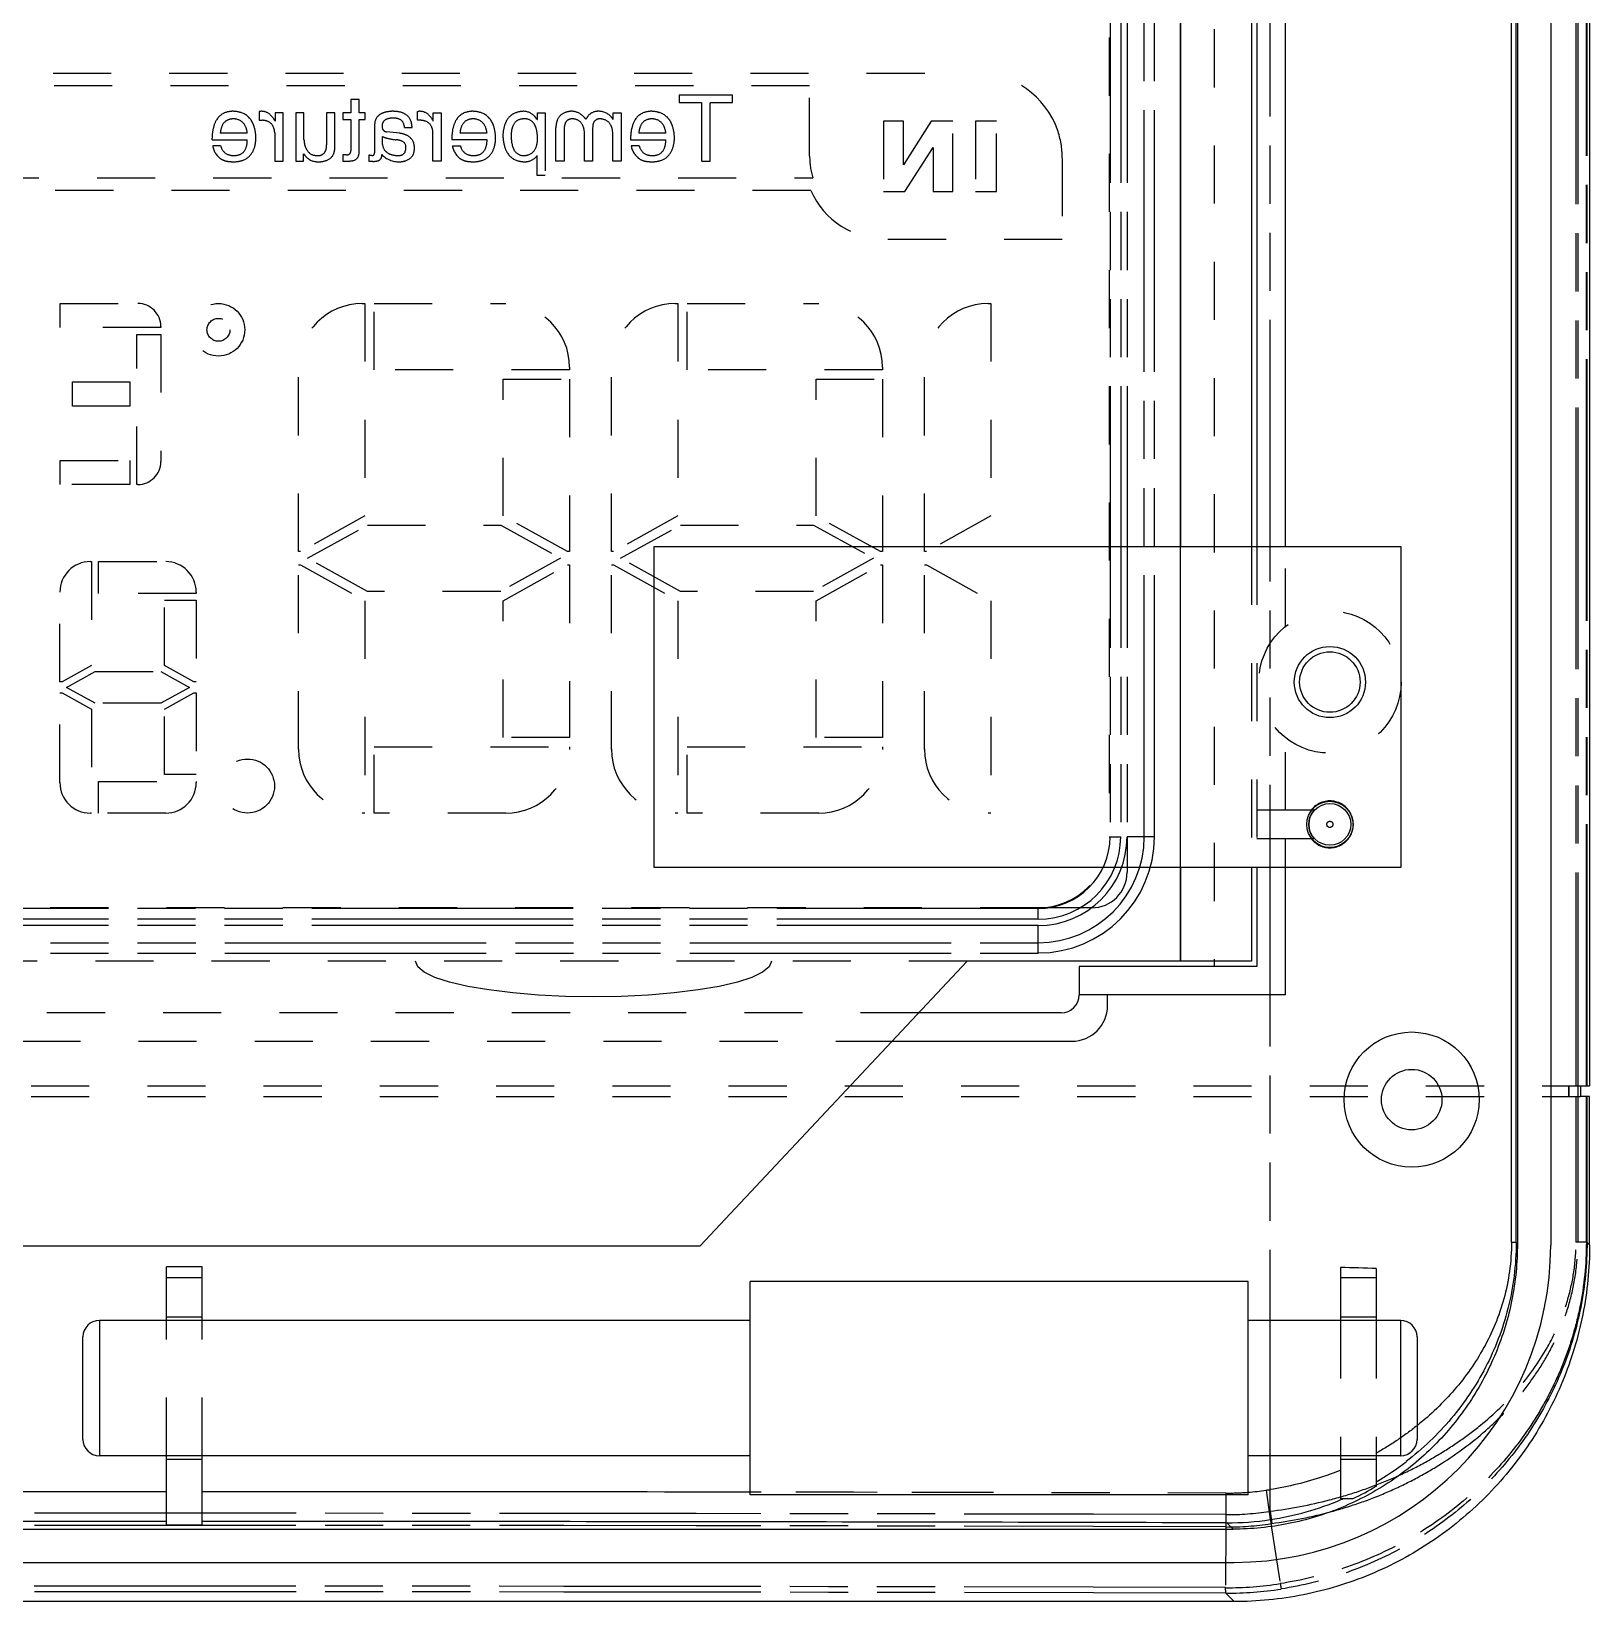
# Model space of a CAD drawing. Header units: millimetres. Extents: x 314 to 590, y -134 to 215.
# Drawn here: x 350.46 to 394.26, y 105.24 to 149.37 of the extents above; entities that cross this region are included whole.
import ezdxf

# ---------------------------------------------------------------- set-up
doc = ezdxf.new("R2010")
doc.units = ezdxf.units.MM
doc.header["$LTSCALE"] = 16.335
doc.linetypes.add('HIDDEN', pattern=[0.2, 0.1, -0.1])
doc.linetypes.add('PHANTOM', pattern=[0.8, 0.45, -0.05, 0.1, -0.05, 0.1, -0.05])
doc.layers.get('0').update_dxf_attribs({"linetype": 'CONTINUOUS'})
for name, color, linetype in [('02___PRT_ALL_AXES', 7, 'CONTINUOUS'), ('DEFAULT_2', 8, 'HIDDEN'), ('DEFAULT_3', 7, 'PHANTOM')]:
    doc.layers.add(name, color=color, linetype=linetype)

msp = doc.modelspace()

# ---------------------------------------------------------------- linework, layer by layer
at = {"color": 7, "linetype": 'Continuous'}
for p, q in [((392.06, 115.337), (392.06, 204.14)), ((392.192, 115.336), (392.192, 204.141)), ((392.227, 204.183), (392.227, 115.294)), ((393.162, 204.218), (393.162, 115.259)), ((394.256, 204.214), (394.256, 119.739)), ((382.756, 170.049), (382.756, 134.885)), ((384.756, 170.049), (384.756, 134.885)), ((384.906, 170.049), (384.906, 134.885)), ((385.706, 134.885), (385.706, 154.177)), ((388.956, 134.885), (367.956, 134.885)), ((367.956, 134.885), (367.956, 125.885)), ((388.956, 125.885), (388.956, 134.885)), ((386.509, 127.485), (386.451, 127.485)), ((386.451, 126.685), (386.509, 126.685)), ((367.956, 125.885), (388.956, 125.885)), ((382.756, 125.885), (382.756, 123.239)), ((384.756, 125.885), (384.756, 123.239)), ((384.906, 125.885), (384.906, 123.089)), ((385.706, 122.289), (385.706, 125.885)), ((376.756, 123.239), (369.256, 115.239)), ((384.756, 123.239), (376.756, 123.239)), ((383.706, 123.239), (383.706, 123.089)), ((384.906, 123.089), (379.906, 123.089)), ((379.906, 123.089), (379.906, 122.289)), ((385.706, 122.289), (379.906, 122.289)), ((380.706, 121.989), (380.706, 122.289)), ((379.406, 121.789), (375.397, 121.789)), ((374.647, 120.989), (379.706, 120.989)), ((393.998, 119.739), (394.256, 119.739)), ((393.998, 119.739), (393.998, 119.439)), ((394.256, 119.439), (393.998, 119.439)), ((394.256, 115.263), (394.256, 119.439)), ((339.256, 115.239), (369.256, 115.239)), ((355.256, 114.651), (354.256, 114.651)), ((354.256, 113.139), (354.256, 114.651)), ((354.256, 114.345), (355.256, 114.345)), ((355.256, 113.139), (355.256, 114.651)), ((387.256, 114.629), (387.256, 113.139)), ((387.256, 114.345), (388.256, 114.345)), ((388.256, 114.601), (388.256, 113.139)), ((384.656, 114.239), (370.656, 114.239)), ((370.656, 108.239), (370.656, 114.239)), ((384.656, 108.239), (384.656, 114.239)), ((354.256, 113.239), (355.256, 113.239)), ((387.256, 113.239), (388.256, 113.239)), ((351.906, 109.799), (351.906, 112.679)), ((389.406, 112.679), (389.406, 109.799)), ((354.256, 107.397), (354.256, 109.339)), ((354.256, 109.239), (355.256, 109.239)), ((355.256, 107.397), (355.256, 109.339)), ((387.256, 109.339), (387.256, 108.132)), ((387.256, 109.239), (388.256, 109.239)), ((388.256, 109.339), (388.256, 108.478)), ((384.656, 108.239), (370.656, 108.239)), ((387.256, 108.132), (387.607, 108.132)), ((324.279, 107.275), (384.233, 107.275)), ((354.256, 107.397), (355.256, 107.397)), ((384.042, 107.452), (384.058, 107.452)), ((324.243, 106.34), (384.269, 106.34)), ((384.263, 105.239), (324.249, 105.239))]:
    msp.add_line(p, q, dxfattribs=at)
for centre, radius in [((386.956, 131.085), 1), ((386.956, 131.085), 0.85), ((386.956, 127.085), 0.65), ((386.956, 127.085), 0.587), ((389.256, 119.349), 1.9), ((389.256, 119.349), 0.85)]:
    msp.add_circle(centre, radius, dxfattribs=at)
for centre, radius, start, end in [((386.956, 127.085), 0.6, 138.1897, 221.8103), ((379.406, 122.289), 0.5, 270, 0), ((379.706, 121.989), 1, 270, 0), ((384.243, 115.259), 8.919, 270.1704, 0), ((352.366, 112.679), 0.46, 90, 180), ((388.946, 112.679), 0.46, 0, 90), ((352.366, 109.799), 0.46, 180, 270), ((388.946, 109.799), 0.46, 270, 0), ((384.066, 115.715), 8.255, 300.5006, 307.561), ((354.264, -11356.315), 11464.642, 90.0000408, 90.1488597), ((384.069, 115.472), 7.184, 274.6344, 278.7797), ((384.649, 112.468), 4.128, 277.1856, 278.7436), ((384.023, 115.781), 8.334, 278.6837, 292.9135), ((384.02, 115.788), 8.341, 292.9107, 293.3861), ((354.237, -11345.334), 11452.824, 89.9999062, 90.1489089), ((354.256, -11345.303), 11452.794, 89.8509879, 89.9949957), ((384.077, 115.466), 8.014, 269.8591, 278.6406)]:
    msp.add_arc(centre, radius, start, end, dxfattribs=at)
for centre, major_axis, ratio, start_param, end_param in [((385.277, 113.95), (8.015, 0), 0.087489, 1.189977, 1.321293), ((384.163, 115.363), (5.656, -5.671), 0.99878, -0.339963, -0.247959)]:
    msp.add_ellipse(centre, major_axis=major_axis, ratio=ratio, start_param=start_param, end_param=end_param, dxfattribs=at)
for points, knots in [([(392.227, 115.294), (392.227, 114.77), (392.124, 113.719), (391.665, 112.206), (390.922, 110.811), (389.922, 109.588), (388.704, 108.584), (387.313, 107.838), (385.805, 107.378), (384.757, 107.275), (384.234, 107.275)], [0, 0, 0, 0, 0.125217, 0.250385, 0.375488, 0.500502, 0.625433, 0.750308, 0.875147, 1, 1, 1, 1]), ([(394.256, 115.263), (394.256, 114.608), (394.127, 113.294), (393.554, 111.402), (392.625, 109.658), (391.375, 108.13), (389.851, 106.875), (388.113, 105.942), (386.227, 105.367), (384.916, 105.238), (384.263, 105.239)], [0, 0, 0, 0, 0.125228, 0.250402, 0.375504, 0.50051, 0.625431, 0.750299, 0.875137, 1, 1, 1, 1]), ([(392.192, 115.336), (392.192, 115.02), (392.154, 114.394), (391.982, 113.483), (391.709, 112.623), (391.228, 111.557), (390.411, 110.339), (389.563, 109.529), (389.099, 109.172)], [0, 0, 0, 0, 0.133096, 0.262873, 0.388658, 0.511401, 0.753698, 1, 1, 1, 1]), ([(392.06, 115.337), (392.06, 115.065), (392.024, 114.528), (391.865, 113.755), (391.616, 113.037), (391.296, 112.374), (390.913, 111.758), (390.317, 110.994), (389.788, 110.486), (389.406, 110.183)], [0, 0, 0, 0, 0.136511, 0.268109, 0.393886, 0.515778, 0.63591, 0.755887, 1, 1, 1, 1]), ([(387.256, 108.93), (387.099, 108.867), (386.456, 108.631), (385.786, 108.466), (385.277, 108.388)], [0, 0, 0, 0, 0.247224, 1, 1, 1, 1])]:
    msp.add_open_spline(points, degree=3, knots=knots, dxfattribs=at)
msp.add_open_spline([(370.656, 108.315), (365.523, 108.323), (360.389, 108.327), (355.256, 108.327)], degree=3, dxfattribs=at)
at = {"layer": '02___PRT_ALL_AXES', "color": 7, "linetype": 'Continuous'}
for p, q in [((370.656, 113.139), (352.366, 113.139)), ((388.946, 113.139), (384.656, 113.139)), ((370.656, 109.339), (352.366, 109.339)), ((388.946, 109.339), (384.656, 109.339))]:
    msp.add_line(p, q, dxfattribs=at)
at = {"layer": 'DEFAULT_2', "color": 8, "linetype": 'PHANTOM'}
for p, q in [((385.277, 107.778), (385.277, 211.699)), ((380.776, 204.739), (380.776, 126.739)), ((381.076, 204.739), (381.076, 126.739)), ((381.256, 204.739), (381.256, 126.739)), ((381.737, 126.739), (381.737, 204.739)), ((382.025, 126.739), (382.025, 204.739)), ((393.873, 204.14), (393.873, 119.739)), ((393.924, 204.14), (393.924, 119.739)), ((394.165, 119.739), (394.165, 204.14)), ((394.184, 119.739), (394.184, 204.142)), ((380.756, 126.739), (381.076, 126.739)), ((382.025, 126.739), (381.256, 126.739)), ((378.756, 124.719), (329.756, 124.719)), ((378.756, 124.419), (378.756, 124.739)), ((378.756, 124.419), (329.756, 124.419)), ((378.756, 124.239), (329.756, 124.239)), ((378.756, 123.469), (378.756, 124.239)), ((329.756, 123.758), (378.756, 123.758)), ((329.756, 123.469), (378.756, 123.469)), ((393.659, 119.739), (393.659, 119.439)), ((393.684, 119.439), (393.684, 119.739)), ((393.925, 119.739), (393.924, 115.337)), ((393.934, 119.439), (393.934, 119.739)), ((393.873, 119.439), (393.873, 115.337)), ((394.165, 115.337), (394.165, 119.439)), ((394.184, 115.335), (394.184, 119.439)), ((394.165, 115.337), (393.924, 115.337)), ((394.184, 115.335), (394.256, 115.263)), ((352.366, 113.139), (352.366, 109.339)), ((388.946, 109.339), (388.946, 113.139)), ((384.035, 108.288), (384.035, 108.239)), ((385.277, 107.778), (385.321, 107.434)), ((384.03, 107.682), (384.029, 107.336)), ((384.263, 105.239), (384.031, 105.475))]:
    msp.add_line(p, q, dxfattribs=at)
at = {"layer": 'DEFAULT_2', "color": 8, "linetype": 'Continuous'}
msp.add_line((382.756, 123.239), (382.756, 208.239), dxfattribs=at)
at = {"layer": 'DEFAULT_2', "color": 8, "linetype": 'HIDDEN'}
for p, q in [((383.706, 208.239), (383.706, 123.239)), ((380.756, 204.739), (380.756, 126.739)), ((331.463, 148.198), (377.051, 148.198)), ((372.332, 147.846), (331.463, 147.846)), ((359.667, 147.463), (359.434, 147.463)), ((359.434, 147.463), (359.434, 147.088)), ((359.667, 147.088), (359.667, 147.463)), ((370.164, 147.585), (368.664, 147.585)), ((368.664, 147.585), (368.664, 147.372)), ((370.164, 147.372), (370.164, 147.585)), ((372.332, 145.87), (372.332, 147.846)), ((356.88, 147.119), (356.86, 147.119)), ((356.86, 147.119), (356.86, 146.876)), ((357.529, 147.088), (357.306, 147.088)), ((357.306, 147.088), (357.306, 146.855)), ((357.529, 145.731), (357.529, 147.088)), ((358.116, 147.088), (357.893, 147.088)), ((357.893, 147.088), (357.893, 145.731)), ((358.116, 146.339), (358.116, 147.088)), ((358.988, 147.088), (358.755, 147.088)), ((358.755, 147.088), (358.755, 146.187)), ((358.988, 146.116), (358.988, 147.088)), ((359.434, 147.088), (359.211, 147.088)), ((359.211, 147.088), (359.211, 146.896)), ((359.839, 147.088), (359.667, 147.088)), ((359.839, 146.896), (359.839, 147.088)), ((361.308, 147.119), (361.329, 147.119)), ((361.308, 146.876), (361.308, 147.119)), ((361.754, 147.088), (361.977, 147.088)), ((361.754, 146.855), (361.754, 147.088)), ((361.977, 147.088), (361.977, 145.731)), ((364.682, 147.088), (364.895, 147.088)), ((364.682, 146.896), (364.682, 147.088)), ((364.895, 147.088), (364.895, 145.327)), ((366.81, 147.088), (367.033, 147.088)), ((366.81, 146.896), (366.81, 147.088)), ((367.033, 147.088), (367.033, 145.731)), ((368.664, 147.372), (369.293, 147.372)), ((369.293, 147.372), (369.293, 145.731)), ((369.536, 147.372), (370.164, 147.372)), ((369.536, 145.731), (369.536, 147.372)), ((356.86, 146.876), (356.951, 146.876)), ((359.211, 146.896), (359.434, 146.896)), ((359.434, 146.896), (359.434, 146.015)), ((359.667, 146.896), (359.839, 146.896)), ((359.667, 145.994), (359.667, 146.896)), ((360.102, 146.744), (360.102, 145.964)), ((360.811, 146.511), (360.437, 146.552)), ((360.943, 146.673), (361.156, 146.673)), ((361.4, 146.876), (361.308, 146.876)), ((364.662, 146.906), (364.672, 146.896)), ((364.672, 146.896), (364.682, 146.896)), ((365.199, 145.731), (365.199, 146.663)), ((365.432, 146.602), (365.432, 145.731)), ((365.999, 145.731), (365.999, 146.552)), ((366.04, 146.906), (366.05, 146.916)), ((366.233, 146.663), (366.233, 145.731)), ((374.966, 146.855), (374.409, 146.855)), ((374.409, 146.855), (374.409, 144.87)), ((374.966, 145.626), (374.966, 146.855)), ((375.747, 146.855), (374.966, 145.626)), ((376.36, 146.855), (375.747, 146.855)), ((376.36, 144.87), (376.36, 146.855)), ((377.587, 146.855), (376.992, 146.855)), ((376.992, 146.855), (376.992, 144.87)), ((377.587, 144.87), (377.587, 146.855)), ((355.533, 146.328), (356.525, 146.328)), ((355.776, 146.156), (355.552, 146.156)), ((356.525, 146.511), (355.765, 146.511)), ((357.296, 146.521), (357.296, 145.731)), ((360.325, 146.197), (360.325, 146.42)), ((361.744, 145.731), (361.744, 146.521)), ((363.264, 146.328), (362.271, 146.328)), ((362.291, 146.156), (362.514, 146.156)), ((363.264, 146.511), (362.504, 146.511)), ((366.8, 145.731), (366.8, 146.47)), ((367.296, 146.328), (368.289, 146.328)), ((367.54, 146.156), (367.316, 146.156)), ((368.289, 146.511), (367.529, 146.511)), ((375.004, 144.87), (375.803, 146.115)), ((375.803, 146.115), (375.803, 144.87)), ((357.296, 145.731), (357.529, 145.731)), ((357.893, 145.731), (358.106, 145.731)), ((358.106, 145.923), (358.116, 145.934)), ((358.106, 145.731), (358.106, 145.923)), ((359.302, 145.903), (359.211, 145.903)), ((359.211, 145.903), (359.211, 145.731)), ((359.211, 145.731), (359.383, 145.731)), ((359.94, 145.893), (359.94, 145.731)), ((359.94, 145.731), (359.991, 145.731)), ((360.021, 145.883), (359.991, 145.883)), ((361.977, 145.731), (361.744, 145.731)), ((364.672, 145.873), (364.662, 145.873)), ((364.672, 145.327), (364.672, 145.873)), ((365.432, 145.731), (365.199, 145.731)), ((366.233, 145.731), (365.999, 145.731)), ((367.033, 145.731), (366.8, 145.731)), ((369.293, 145.731), (369.536, 145.731)), ((379.433, 145.816), (379.433, 143.527)), ((329.433, 145.257), (372.419, 145.257)), ((364.895, 145.327), (364.672, 145.327)), ((372.363, 144.904), (329.081, 144.904)), ((374.409, 144.87), (375.004, 144.87)), ((375.803, 144.87), (376.36, 144.87)), ((376.992, 144.87), (377.587, 144.87)), ((379.433, 143.527), (374.491, 143.527)), ((351.261, 141.727), (353.445, 141.727)), ((351.261, 141.05), (351.261, 141.727)), ((359.758, 141.727), (359.832, 141.727)), ((359.832, 141.727), (359.832, 135.756)), ((360.092, 141.727), (363.791, 141.727)), ((360.092, 139.859), (360.092, 141.727)), ((368.554, 141.727), (368.629, 141.727)), ((368.629, 141.727), (368.629, 135.756)), ((368.888, 141.727), (372.587, 141.727)), ((368.888, 139.859), (368.888, 141.727)), ((377.35, 141.727), (377.425, 141.727)), ((377.425, 141.727), (377.425, 135.756)), ((354.095, 141.05), (351.261, 141.05)), ((353.418, 140.855), (354.095, 140.855)), ((353.418, 136.636), (353.418, 140.855)), ((354.095, 141.077), (354.095, 141.05)), ((354.095, 140.855), (354.095, 137.286)), ((357.965, 134.751), (357.965, 139.934)), ((365.583, 139.934), (365.583, 139.859)), ((366.761, 134.751), (366.761, 139.934)), ((374.379, 139.934), (374.379, 139.859)), ((375.558, 134.751), (375.558, 139.934)), ((351.609, 139.52), (353.223, 139.52)), ((351.609, 138.843), (351.609, 139.52)), ((353.223, 139.52), (353.223, 138.843)), ((365.583, 139.859), (360.092, 139.859)), ((363.716, 139.6), (365.583, 139.6)), ((363.716, 135.756), (363.716, 139.6)), ((365.583, 139.6), (365.583, 134.751)), ((374.379, 139.859), (368.888, 139.859)), ((372.512, 139.6), (374.379, 139.6)), ((372.512, 135.756), (372.512, 139.6)), ((374.379, 139.6), (374.379, 134.751)), ((353.223, 138.843), (351.609, 138.843)), ((351.261, 137.313), (353.223, 137.313)), ((351.261, 136.636), (351.261, 137.313)), ((353.223, 137.313), (353.223, 136.636)), ((353.223, 136.636), (351.261, 136.636)), ((353.445, 136.636), (353.418, 136.636)), ((359.832, 135.756), (358.023, 134.751)), ((365.525, 134.751), (363.716, 135.756)), ((368.629, 135.756), (366.82, 134.751)), ((374.321, 134.751), (372.512, 135.756)), ((377.425, 135.756), (375.616, 134.751)), ((358.221, 134.564), (359.902, 135.498)), ((359.902, 135.498), (363.647, 135.498)), ((363.647, 135.498), (365.327, 134.564)), ((367.017, 134.564), (368.698, 135.498)), ((368.698, 135.498), (372.443, 135.498)), ((372.443, 135.498), (374.123, 134.564)), ((358.023, 134.751), (357.965, 134.751)), ((365.583, 134.751), (365.525, 134.751)), ((366.82, 134.751), (366.761, 134.751)), ((374.379, 134.751), (374.321, 134.751)), ((375.616, 134.751), (375.558, 134.751)), ((382.756, 125.885), (382.756, 134.885)), ((384.756, 134.885), (384.756, 125.885)), ((384.906, 134.885), (384.906, 125.885)), ((385.706, 132.647), (385.706, 134.885)), ((352.113, 134.472), (352.149, 134.472)), ((352.149, 134.472), (352.149, 131.55)), ((352.344, 134.472), (354.232, 134.472)), ((352.344, 133.579), (352.344, 134.472)), ((357.965, 134.378), (358.023, 134.378)), ((357.965, 129.194), (357.965, 134.378)), ((358.023, 134.378), (359.832, 133.373)), ((359.902, 133.631), (358.221, 134.564)), ((365.327, 134.564), (363.647, 133.631)), ((363.716, 133.373), (365.525, 134.378)), ((365.525, 134.378), (365.583, 134.378)), ((365.583, 134.378), (365.583, 129.528)), ((366.761, 134.378), (366.82, 134.378)), ((366.761, 129.194), (366.761, 134.378)), ((366.82, 134.378), (368.629, 133.373)), ((368.698, 133.631), (367.017, 134.564)), ((374.123, 134.564), (372.443, 133.631)), ((372.512, 133.373), (374.321, 134.378)), ((374.321, 134.378), (374.379, 134.378)), ((374.379, 134.378), (374.379, 129.528)), ((375.558, 134.378), (375.616, 134.378)), ((375.558, 129.194), (375.558, 134.378)), ((375.616, 134.378), (377.425, 133.373)), ((351.256, 131.092), (351.256, 133.615)), ((355.089, 133.579), (352.344, 133.579)), ((354.197, 133.384), (355.089, 133.384)), ((354.197, 131.55), (354.197, 133.384)), ((355.089, 133.615), (355.089, 133.579)), ((355.089, 133.384), (355.089, 131.092)), ((359.832, 133.373), (359.832, 127.402)), ((363.647, 133.631), (359.902, 133.631)), ((363.716, 129.528), (363.716, 133.373)), ((368.629, 133.373), (368.629, 127.402)), ((372.443, 133.631), (368.698, 133.631)), ((372.512, 129.528), (372.512, 133.373)), ((377.425, 133.373), (377.425, 127.402)), ((352.149, 131.55), (351.323, 131.092)), ((355.022, 131.092), (354.197, 131.55)), ((351.323, 131.092), (351.256, 131.092)), ((351.444, 130.936), (352.247, 131.382)), ((352.247, 131.382), (354.099, 131.382)), ((354.099, 131.382), (354.902, 130.936)), ((355.089, 131.092), (355.022, 131.092)), ((351.256, 130.78), (351.323, 130.78)), ((351.256, 128.257), (351.256, 130.78)), ((351.323, 130.78), (352.149, 130.322)), ((352.247, 130.49), (351.444, 130.936)), ((354.902, 130.936), (354.099, 130.49)), ((354.197, 130.322), (355.022, 130.78)), ((355.022, 130.78), (355.089, 130.78)), ((355.089, 130.78), (355.089, 128.488)), ((352.149, 130.322), (352.149, 127.4)), ((354.099, 130.49), (352.247, 130.49)), ((354.197, 128.488), (354.197, 130.322)), ((365.583, 129.528), (363.716, 129.528)), ((374.379, 129.528), (372.512, 129.528)), ((385.706, 127.485), (385.706, 129.524)), ((360.092, 129.269), (365.583, 129.269)), ((360.092, 127.402), (360.092, 129.269)), ((365.583, 129.269), (365.583, 129.194)), ((368.888, 129.269), (374.379, 129.269)), ((368.888, 127.402), (368.888, 129.269)), ((374.379, 129.269), (374.379, 129.194)), ((355.089, 128.488), (354.197, 128.488)), ((352.344, 128.293), (355.089, 128.293)), ((352.344, 127.4), (352.344, 128.293)), ((355.089, 128.293), (355.089, 128.257)), ((352.149, 127.4), (352.113, 127.4)), ((354.232, 127.4), (352.344, 127.4)), ((359.832, 127.402), (359.758, 127.402)), ((363.791, 127.402), (360.092, 127.402)), ((368.629, 127.402), (368.554, 127.402)), ((372.587, 127.402), (368.888, 127.402)), ((377.425, 127.402), (377.35, 127.402)), ((386.451, 127.485), (384.906, 127.485)), ((381.256, 126.739), (381.256, 125.739)), ((384.906, 126.685), (386.451, 126.685)), ((385.706, 125.885), (385.706, 126.685)), ((378.756, 124.739), (329.756, 124.739)), ((380.256, 124.739), (378.756, 124.739)), ((376.756, 123.239), (331.756, 123.239)), ((361.318, 123.082), (361.256, 123.239)), ((371.256, 123.239), (371.195, 123.082)), ((361.501, 122.93), (361.318, 123.082)), ((361.801, 122.785), (361.501, 122.93)), ((362.211, 122.651), (361.801, 122.785)), ((370.711, 122.785), (370.301, 122.651)), ((371.011, 122.93), (370.711, 122.785)), ((371.195, 123.082), (371.011, 122.93)), ((362.721, 122.531), (362.211, 122.651)), ((363.317, 122.43), (362.721, 122.531)), ((363.986, 122.348), (363.317, 122.43)), ((364.711, 122.287), (363.986, 122.348)), ((365.474, 122.251), (364.711, 122.287)), ((367.801, 122.287), (367.038, 122.251)), ((368.526, 122.348), (367.801, 122.287)), ((369.195, 122.43), (368.526, 122.348)), ((369.792, 122.531), (369.195, 122.43)), ((370.301, 122.651), (369.792, 122.531)), ((366.256, 122.239), (365.474, 122.251)), ((367.038, 122.251), (366.256, 122.239)), ((375.397, 121.789), (333.115, 121.789)), ((333.865, 120.989), (374.647, 120.989)), ((314.514, 119.739), (393.998, 119.739)), ((314.514, 119.439), (393.998, 119.439)), ((354.256, 109.339), (354.256, 113.139)), ((355.256, 109.339), (355.256, 113.139)), ((387.256, 113.139), (387.256, 109.339)), ((388.256, 113.139), (388.256, 109.339)), ((384.035, 108.288), (370.656, 108.315)), ((384.029, 107.335), (384.025, 105.627)), ((385.3, 107.431), (385.561, 105.743))]:
    msp.add_line(p, q, dxfattribs=at)
msp.add_lwpolyline([(384.035, 108.288), (376.84, 108.305), (370.656, 108.315)], dxfattribs=at)
for centre, radius in [((355.714, 140.987), 0.739), ((355.714, 140.987), 0.322), ((386.956, 131.085), 2), ((356.53, 128.162), 0.76)]:
    msp.add_circle(centre, radius, dxfattribs=at)
for centre, radius, start, end in [((377.048, 145.812), 2.387, 19.4655, 89.9329), ((356.076, 146.636), 0.486, 104.5174, 153.0243), ((356.128, 146.435), 0.694, 90.6499, 104.5613), ((356.107, 146.335), 0.794, 70.9481, 89.0336), ((356.19, 146.578), 0.537, 25.32, 70.8681), ((356.921, 147.043), 0.0864, 90.4475, 118.3153), ((356.921, 146.762), 0.367, 47.4909, 90.1094), ((356.72, 146.545), 0.663, 27.9512, 47.3811), ((360.432, 146.766), 0.326, 117.3118, 170.5238), ((360.51, 146.636), 0.477, 110.6605, 118.47), ((360.618, 146.286), 0.843, 91.2958, 109.157), ((360.602, 146.001), 1.128, 85.1725, 90.1499), ((360.66, 146.483), 0.643, 63.6959, 86.6859), ((360.776, 146.729), 0.371, 15.491, 62.9606), ((361.37, 147.043), 0.0864, 90.4475, 118.3153), ((361.37, 146.762), 0.367, 47.4909, 90.1094), ((361.168, 146.545), 0.663, 27.9512, 47.3811), ((362.814, 146.636), 0.486, 104.5174, 153.0243), ((362.866, 146.435), 0.694, 90.6499, 104.5613), ((362.845, 146.335), 0.794, 70.9481, 89.0336), ((362.928, 146.578), 0.537, 25.32, 70.8681), ((364.241, 146.627), 0.491, 110.9084, 153.0898), ((364.305, 146.452), 0.677, 92.3446, 110.6049), ((364.285, 146.708), 0.421, 40.5798, 91.1542), ((364.168, 146.595), 0.584, 32.2433, 41.5248), ((365.579, 146.751), 0.364, 108.7442, 159.9763), ((365.662, 146.522), 0.608, 93.5224, 109.1758), ((365.641, 146.692), 0.437, 50.2157, 92.2162), ((365.459, 146.457), 0.735, 37.6948, 50.9984), ((366.473, 146.697), 0.476, 142.2993, 152.6493), ((366.375, 146.778), 0.349, 96.0533, 143.0354), ((366.394, 146.659), 0.47, 89.9477, 96.8201), ((366.406, 146.669), 0.46, 39.7312, 91.4253), ((367.839, 146.636), 0.486, 104.5174, 153.0243), ((367.892, 146.435), 0.694, 90.6499, 104.5613), ((367.871, 146.335), 0.794, 70.9481, 89.0336), ((367.954, 146.578), 0.537, 25.32, 70.8681), ((357.192, 146.319), 1.66, 171.0536, 179.6753), ((356.417, 146.455), 0.873, 152.6146, 171.949), ((356.354, 146.483), 0.589, 153.9233, 177.2437), ((356.099, 146.601), 0.308, 106.6442, 152.9235), ((356.143, 146.455), 0.461, 89.1217, 106.6897), ((356.104, 146.383), 0.535, 76.4455, 85.025), ((356.155, 146.561), 0.35, 23.9955, 77.7903), ((355.927, 146.458), 0.601, 5.0276, 24.0525), ((356.019, 146.484), 0.732, 19.4985, 26.2623), ((355.581, 146.357), 1.187, 0.5731, 18.2104), ((356.927, 146.401), 0.476, 70.4038, 87.0642), ((356.989, 146.573), 0.293, 22.3929, 70.6527), ((356.816, 146.502), 0.48, 2.2419, 22.2793), ((360.574, 146.733), 0.471, 169.4424, 178.7001), ((360.595, 146.714), 0.28, 173.1788, 190.8775), ((360.499, 146.73), 0.183, 118.4198, 174.6999), ((360.449, 146.681), 0.13, 188.9679, 264.6965), ((360.592, 146.545), 0.39, 92.1804, 117.4306), ((360.631, 146.4), 0.537, 75.556, 95.7938), ((360.704, 146.695), 0.233, 11.5841, 74.8762), ((360.544, 146.645), 0.401, 3.974, 13.9669), ((360.561, 146.666), 0.595, 0.7038, 15.8509), ((361.375, 146.401), 0.476, 70.4038, 87.0642), ((361.438, 146.573), 0.293, 22.3929, 70.6527), ((361.265, 146.502), 0.48, 2.2419, 22.2793), ((363.931, 146.319), 1.66, 171.0536, 179.6753), ((363.156, 146.455), 0.873, 152.6146, 171.949), ((363.092, 146.483), 0.589, 153.9233, 177.2437), ((362.838, 146.601), 0.308, 106.6442, 152.9235), ((362.882, 146.455), 0.461, 89.1217, 106.6897), ((362.842, 146.383), 0.535, 76.4455, 85.025), ((362.894, 146.561), 0.35, 23.9955, 77.7903), ((362.665, 146.458), 0.601, 5.0276, 24.0525), ((362.758, 146.484), 0.732, 19.4985, 26.2623), ((362.319, 146.357), 1.187, 0.5731, 18.2104), ((364.764, 146.422), 1.055, 160.101, 178.4493), ((364.386, 146.543), 0.658, 152.2345, 158.828), ((364.957, 146.437), 1.015, 172.5266, 181.5298), ((364.469, 146.51), 0.522, 152.9919, 173.5049), ((364.276, 146.607), 0.306, 97.1858, 152.7189), ((364.315, 146.415), 0.501, 89.7925, 98.9252), ((364.319, 146.518), 0.398, 80.8423, 90.2661), ((364.34, 146.621), 0.293, 30.9376, 81.5898), ((364.161, 146.51), 0.504, 15.3924, 31.3729), ((363.545, 146.36), 1.137, 358.9229, 14.4205), ((365.823, 146.662), 0.624, 159.9603, 179.9011), ((365.949, 146.627), 0.517, 165.4022, 182.841), ((365.723, 146.679), 0.286, 155.308, 163.9206), ((365.637, 146.722), 0.19, 106.4745, 156.4839), ((365.668, 146.616), 0.301, 86.5768, 106.2657), ((365.639, 146.47), 0.448, 77.4407, 84.0446), ((365.679, 146.612), 0.301, 26.2521, 78.9073), ((365.478, 146.519), 0.523, 3.5984, 25.688), ((366.632, 146.671), 0.399, 163.2654, 181.0581), ((366.417, 146.739), 0.174, 100.9515, 164.4706), ((366.443, 146.634), 0.282, 89.4598, 102.0092), ((366.419, 146.429), 0.488, 78.4481, 86.9015), ((366.463, 146.599), 0.312, 28.7243, 80.0181), ((366.276, 146.506), 0.521, 4.413, 27.7982), ((366.277, 146.549), 0.636, 33.0508, 40.6015), ((365.892, 146.451), 0.908, 1.1838, 6.0062), ((368.956, 146.319), 1.66, 171.0536, 179.6753), ((368.181, 146.455), 0.873, 152.6146, 171.949), ((368.118, 146.483), 0.589, 153.9233, 177.2437), ((367.863, 146.601), 0.308, 106.6442, 152.9235), ((367.907, 146.455), 0.461, 89.1217, 106.6897), ((367.868, 146.383), 0.535, 76.4455, 85.025), ((367.919, 146.561), 0.35, 23.9955, 77.7903), ((367.691, 146.458), 0.601, 5.0276, 24.0525), ((367.783, 146.484), 0.732, 19.4985, 26.2623), ((367.345, 146.357), 1.187, 0.5731, 18.2104), ((377.062, 145.819), 2.371, 359.9443, 19.423), ((356.106, 146.249), 0.561, 189.5187, 236.4402), ((356.204, 146.274), 0.444, 195.3491, 205.4696), ((355.913, 146.31), 0.612, 337.4196, 1.7356), ((356.011, 146.342), 0.752, 330.9949, 353.3428), ((355.544, 146.424), 1.226, 352.0542, 357.4128), ((359.103, 146.402), 0.989, 183.6972, 189.0778), ((358.665, 146.317), 0.543, 187.4752, 211.663), ((358.327, 146.174), 0.428, 337.9304, 1.7169), ((358.477, 146.121), 0.511, 341.1118, 359.4723), ((360.527, 146.782), 0.414, 240.8112, 257.3907), ((360.625, 146.218), 0.3, 184.026, 241.6319), ((360.965, 148.481), 2.169, 255.9116, 262.9877), ((360.679, 145.832), 0.497, 66.9816, 87.5173), ((360.728, 145.87), 0.646, 63.399, 82.594), ((360.805, 146.124), 0.179, 357.5976, 67.6005), ((360.639, 146.112), 0.345, 345.3816, 0.6728), ((360.852, 146.116), 0.371, 8.5688, 63.4512), ((360.65, 146.071), 0.577, 1.3882, 10.0245), ((362.844, 146.249), 0.561, 189.5187, 236.4402), ((362.942, 146.274), 0.444, 195.3491, 205.4696), ((362.652, 146.31), 0.612, 337.4196, 1.7356), ((362.749, 146.342), 0.752, 330.9949, 353.3428), ((362.282, 146.424), 1.226, 352.0542, 357.4128), ((365.13, 146.5), 1.422, 181.9942, 191.1979), ((364.534, 146.373), 0.812, 190.5961, 208.8597), ((364.902, 146.41), 0.959, 180.0514, 196.6171), ((364.463, 146.292), 0.505, 198.0077, 206.8983), ((364.324, 146.23), 0.339, 288.5648, 341.2953), ((364.02, 146.339), 0.662, 340.7111, 359.9339), ((367.87, 146.249), 0.561, 189.5187, 236.4402), ((367.968, 146.274), 0.444, 195.3491, 205.4696), ((367.677, 146.31), 0.612, 337.4196, 1.7356), ((367.775, 146.342), 0.752, 330.9949, 353.3428), ((367.308, 146.424), 1.226, 352.0542, 357.4128), ((356.029, 146.19), 0.47, 240.2814, 263.8129), ((356.102, 146.221), 0.33, 204.8745, 252.2682), ((356.15, 146.952), 1.242, 262.0628, 270.5031), ((356.164, 146.405), 0.523, 251.8885, 266.2586), ((356.139, 146.379), 0.496, 268.9361, 288.1131), ((356.141, 146.51), 0.8, 271.4144, 287.9292), ((356.198, 146.199), 0.307, 288.1911, 336.1748), ((356.234, 146.226), 0.501, 287.8274, 330.2561), ((358.497, 146.15), 0.438, 209.6844, 263.4598), ((358.472, 146.206), 0.32, 212.8443, 262.3415), ((358.505, 146.363), 0.48, 260.9639, 268.3783), ((358.529, 146.333), 0.624, 262.4684, 272.1154), ((358.499, 146.194), 0.312, 268.5481, 290.1683), ((358.531, 146.371), 0.661, 271.8353, 289.2609), ((358.534, 146.095), 0.206, 290.6076, 336.8669), ((358.642, 146.067), 0.337, 288.4847, 340.7289), ((359.309, 146.085), 0.182, 267.9323, 292.0219), ((359.342, 146), 0.0904, 292.8928, 352.9917), ((359.387, 146.206), 0.475, 269.5071, 285.1136), ((359.271, 146.014), 0.163, 350.8928, 0.1392), ((359.463, 145.941), 0.2, 283.9035, 340.8975), ((359.35, 145.974), 0.318, 342.0171, 3.6532), ((359.931, 145.72), 0.173, 69.8538, 87.0769), ((360.08, 146.111), 0.39, 256.7192, 286.1016), ((360.022, 146.01), 0.127, 269.5304, 280.1043), ((360.037, 145.947), 0.063, 276.5473, 346.1803), ((359.983, 145.962), 0.12, 345.3118, 0.68), ((360.123, 145.948), 0.222, 287.3107, 295.6595), ((360.159, 145.88), 0.146, 294.4083, 355.0839), ((360.063, 145.898), 0.243, 352.9039, 3.5667), ((360.787, 146.385), 0.675, 224.3877, 271.2165), ((360.698, 146.335), 0.438, 240.5445, 248.8226), ((360.797, 146.635), 0.754, 250.01, 266.4763), ((360.759, 146.186), 0.304, 268.4869, 290.1456), ((360.778, 146.368), 0.659, 272.0389, 288.7332), ((360.801, 146.066), 0.177, 290.8043, 346.5357), ((360.889, 146.061), 0.332, 287.6678, 347.9652), ((360.709, 146.112), 0.518, 346.6716, 357.0763), ((362.767, 146.19), 0.47, 240.2814, 263.8129), ((362.84, 146.221), 0.33, 204.8745, 252.2682), ((362.888, 146.952), 1.242, 262.0628, 270.5031), ((362.903, 146.405), 0.523, 251.8885, 266.2586), ((362.878, 146.379), 0.496, 268.9361, 288.1131), ((362.879, 146.51), 0.8, 271.4144, 287.9292), ((362.936, 146.199), 0.307, 288.1911, 336.1748), ((362.972, 146.226), 0.501, 287.8274, 330.2561), ((364.265, 146.224), 0.505, 208.7404, 254.209), ((364.294, 146.196), 0.311, 205.175, 258.8594), ((364.328, 146.437), 0.727, 254.0341, 268.3636), ((364.317, 146.301), 0.419, 258.477, 268.5955), ((364.268, 146.391), 0.51, 274.4133, 288.7147), ((364.31, 146.279), 0.569, 269.7347, 279.5039), ((364.347, 146.106), 0.392, 278.4059, 323.5462), ((367.793, 146.19), 0.47, 240.2814, 263.8129), ((367.866, 146.221), 0.33, 204.8745, 252.2682), ((367.914, 146.952), 1.242, 262.0628, 270.5031), ((367.928, 146.405), 0.523, 251.8885, 266.2586), ((367.903, 146.379), 0.496, 268.9361, 288.1131), ((367.905, 146.51), 0.8, 271.4144, 287.9292), ((367.962, 146.199), 0.307, 288.1911, 336.1748), ((367.998, 146.226), 0.501, 287.8274, 330.2561), ((374.492, 145.866), 2.16, 179.9045, 196.3831), ((374.482, 145.846), 2.319, 203.9645, 270.2189), ((353.445, 141.077), 0.65, 0.0088, 89.9933), ((359.758, 139.934), 1.793, 90.0067, 179.9912), ((363.79, 139.934), 1.793, 0.0089, 89.9933), ((368.554, 139.934), 1.793, 90.0067, 179.9912), ((372.587, 139.934), 1.793, 0.0089, 89.9933), ((377.35, 139.934), 1.793, 90.0073, 179.9906), ((353.445, 137.286), 0.65, 270.0066, 359.9913), ((352.113, 133.614), 0.857, 90.0073, 179.9906), ((354.232, 133.614), 0.857, 0.0099, 89.9941), ((359.758, 129.195), 1.793, 180.0089, 269.9933), ((363.79, 129.195), 1.793, 270.0067, 359.9912), ((368.554, 129.195), 1.793, 180.0089, 269.9933), ((372.587, 129.195), 1.793, 270.0067, 359.9912), ((377.35, 129.195), 1.793, 180.0095, 269.9927), ((352.113, 128.258), 0.857, 180.0095, 269.9926), ((354.232, 128.258), 0.857, 270.0057, 359.9903), ((386.955, 127.086), 0.659, 19.9225, 138.0867), ((386.95, 127.089), 0.653, 138.03, 142.6652), ((386.951, 127.085), 0.664, 10.0514, 19.8741), ((386.954, 127.085), 0.661, 0.0408, 10.0865), ((378.756, 126.739), 2, 270, 0), ((386.956, 127.086), 0.66, 217.3637, 227.6174), ((386.955, 127.085), 0.659, 227.5897, 340.0826), ((380.256, 125.739), 1, 270, 360), ((384.071, 115.47), 7.181, 269.7113, 274.6239)]:
    msp.add_arc(centre, radius, start, end, dxfattribs=at)
at = {"layer": 'DEFAULT_2', "color": 8, "linetype": 'PHANTOM'}
for centre, radius, start, end in [((378.756, 126.739), 3.269, 270, 0), ((378.756, 126.739), 2.981, 270, 0), ((378.756, 126.739), 2.5, 270, 0), ((378.756, 126.739), 2.32, 270, 0), ((378.756, 126.739), 2.02, 270, 0), ((393.795, 94.725), 20.613, 89.6412, 89.782), ((354.255, -11344.327), 11452.048, 89.8510309, 90.1489573), ((384.056, 115.475), 7.793, 269.8126, 278.8237), ((384.611, 112.911), 5.176, 277.1051, 277.3923), ((354.256, -11344.295), 11451.675, 89.8510376, 90.1489637), ((384.056, 115.475), 8.14, 269.814, 278.7958), ((385.147, 108.76), 1.338, 276.5694, 277.4795), ((354.256, -11345.386), 11450.899, 89.8510165, 90.1489835), ((354.256, -11344.293), 11449.965, 89.8510376, 90.1489637), ((384.048, 115.498), 9.871, 269.8634, 278.8148), ((384.054, 115.489), 10.015, 269.8704, 278.8036)]:
    msp.add_arc(centre, radius, start, end, dxfattribs=at)
at = {"layer": 'DEFAULT_2', "color": 8, "linetype": 'HIDDEN'}
msp.add_open_spline([(387.575, 126.86), (387.601, 126.932), (387.614, 127.009), (387.614, 127.085)], degree=3, dxfattribs=at)
at = {"layer": 'DEFAULT_2', "color": 8, "linetype": 'PHANTOM'}
for points, knots in [([(385.277, 107.778), (385.84, 107.847), (386.674, 108.007), (387.748, 108.325), (388.519, 108.61), (389.253, 108.942), (389.942, 109.321), (390.589, 109.734), (391.383, 110.327), (392.259, 111.173), (392.969, 112.157), (393.406, 113.028), (393.664, 113.744), (393.835, 114.52), (393.873, 115.061), (393.873, 115.337)], [0, 0, 0, 0, 0.136533, 0.203719, 0.269702, 0.334258, 0.39735, 0.458922, 0.51904, 0.635793, 0.750682, 0.809222, 0.869847, 0.933552, 1, 1, 1, 1]), ([(385.321, 107.434), (385.889, 107.507), (386.731, 107.675), (387.812, 108.011), (388.587, 108.311), (389.322, 108.663), (390.234, 109.187), (391.073, 109.79), (391.81, 110.481), (392.307, 111.032), (392.75, 111.622), (393.137, 112.256), (393.463, 112.941), (393.719, 113.686), (393.886, 114.491), (393.923, 115.052), (393.924, 115.337)], [0, 0, 0, 0, 0.13502, 0.201507, 0.266866, 0.330918, 0.3936, 0.514705, 0.573562, 0.631619, 0.689349, 0.747403, 0.806567, 0.868019, 0.932665, 1, 1, 1, 1]), ([(394.165, 115.337), (394.164, 114.732), (394.076, 113.83), (393.82, 112.818), (393.641, 112.266), (393.439, 111.735), (393.143, 111.094), (392.589, 110.118), (391.731, 108.99), (390.475, 107.814), (389.002, 106.845), (387.349, 106.124), (386.165, 105.835), (385.561, 105.743)], [0, 0, 0, 0, 0.129581, 0.192292, 0.223174, 0.253693, 0.314003, 0.373962, 0.493736, 0.615655, 0.740684, 0.869211, 1, 1, 1, 1]), ([(394.184, 115.335), (394.184, 114.723), (394.067, 113.521), (393.563, 111.817), (392.782, 110.272), (391.755, 108.895), (390.497, 107.699), (389.025, 106.713), (387.373, 105.979), (386.19, 105.686), (385.587, 105.593)], [0, 0, 0, 0, 0.129994, 0.254639, 0.375522, 0.495813, 0.617858, 0.742552, 0.870338, 1, 1, 1, 1]), ([(394.184, 115.335), (394.182, 115.336), (394.176, 115.336), (394.169, 115.337), (394.165, 115.337)], [0, 0, 0, 0, 0.308115, 1, 1, 1, 1]), ([(385.251, 107.775), (385.256, 107.743), (385.273, 107.629), (385.29, 107.514), (385.3, 107.431)], [0, 0, 0, 0, 0.274514, 1, 1, 1, 1]), ([(384.031, 105.475), (384.031, 105.476), (384.03, 105.48), (384.029, 105.489), (384.028, 105.502), (384.027, 105.527), (384.026, 105.57), (384.025, 105.606), (384.024, 105.627)], [0, 0, 0, 0, 0.026973, 0.083329, 0.168864, 0.282921, 0.592416, 1, 1, 1, 1]), ([(385.561, 105.743), (385.564, 105.723), (385.57, 105.687), (385.577, 105.641), (385.583, 105.611), (385.585, 105.597), (385.587, 105.593)], [0, 0, 0, 0, 0.406229, 0.715376, 0.915605, 1, 1, 1, 1])]:
    msp.add_open_spline(points, degree=3, knots=knots, dxfattribs=at)
at = {"layer": 'DEFAULT_2', "color": 8, "linetype": 'HIDDEN'}
msp.add_open_spline([(389.406, 110.183), (389.227, 110.04), (388.853, 109.768), (388.46, 109.524), (388.256, 109.409)], degree=3, knots=[0, 0, 0, 0, 0.494591, 1, 1, 1, 1], dxfattribs=at)
at = {"layer": 'DEFAULT_3', "color": 7, "linetype": 'PHANTOM'}
for p, q in [((392.06, 115.338), (392.192, 115.336)), ((384.035, 108.239), (384.033, 107.452)), ((385.166, 108.372), (385.281, 107.543)), ((384.058, 107.452), (384.234, 107.275))]:
    msp.add_line(p, q, dxfattribs=at)
for points in [[(392.06, 115.337), (392.082, 115.337), (392.104, 115.337), (392.148, 115.337)], [(392.148, 115.337), (392.17, 115.337), (392.192, 115.336)]]:
    msp.add_lwpolyline(points, dxfattribs=at)
msp.add_circle((386.956, 127.085), 0.0869, dxfattribs=at)
msp.add_open_spline([(392.227, 115.294), (392.22, 115.299), (392.208, 115.313), (392.198, 115.328), (392.192, 115.336)], degree=3, knots=[0, 0, 0, 0, 0.454261, 1, 1, 1, 1], dxfattribs=at)

doc.saveas('drawing.dxf')
